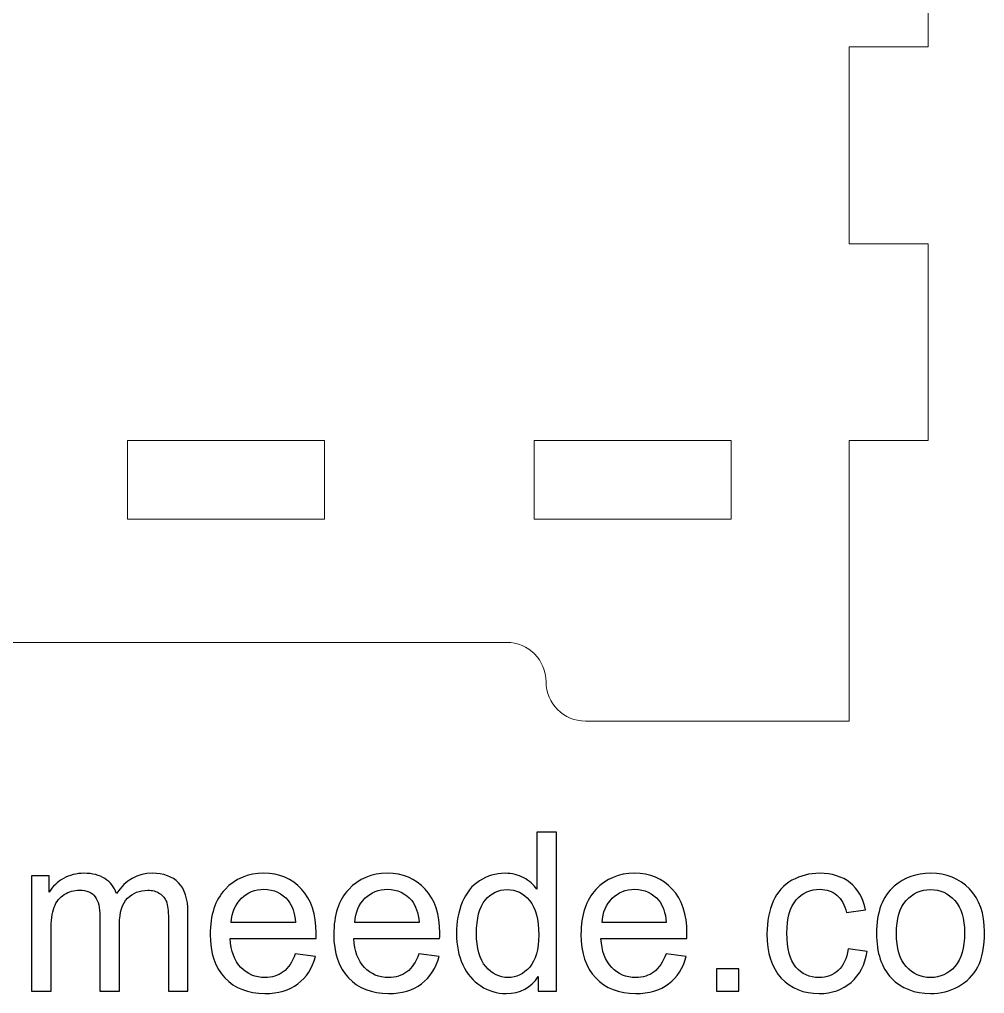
# Model space of a CAD drawing. Header units: millimetres. Extents: x -184 to 140, y -164 to 195.
# Drawn here: x 23.61 to 60.38, y -163.55 to -126.43 of the extents above; entities that cross this region are included whole.
import ezdxf

# ---------------------------------------------------------------- set-up
doc = ezdxf.new("R2010")
doc.units = ezdxf.units.MM
doc.header["$MEASUREMENT"] = 0
doc.layers.add('Layer 1', color=7, linetype='Continuous')

msp = doc.modelspace()

# ---------------------------------------------------------------- linework, layer by layer
at = {"layer": 'Layer 1', "color": 177, "lineweight": 5}
for points, knots in [([(55.2271, -7.4759), (55.2271, -7.4759), (58.2271, -7.4759), (58.2271, -7.4759), (58.2271, -7.4759), (58.2271, -7.4759), (58.2271, 0.0249), (58.2271, 0.0249), (58.2271, 0.0249), (58.2271, 0.0249), (55.2271, 0.0249), (55.2271, 0.0249), (55.2271, 0.0249), (55.2271, 0.0249), (29.7276, 0.0249), (29.7276, 0.0249), (29.7276, 0.0249), (25.5963, 0.0249), (22.2272, -3.3445), (22.2272, -7.4759), (22.2272, -7.4759), (22.2272, -7.4759), (22.2272, -41.4156), (22.2272, -41.4156), (22.2272, -41.4156), (22.2272, -57.9383), (5.7515, -71.4154), (-10.7727, -71.4154), (-10.7727, -71.4154), (-10.7727, -71.4154), (-10.7727, -110.5738), (-10.7727, -110.5738), (-10.7727, -110.5738), (-10.7727, -112.0526), (-11.5706, -113.3187), (-12.9045, -113.9569), (-12.9045, -113.9569), (-15.7433, -115.313), (-17.7057, -118.2125), (-17.7057, -121.5678), (-17.7057, -121.5678), (-17.7057, -124.9248), (-15.7433, -127.8228), (-12.9045, -129.1801), (-12.9045, -129.1801), (-11.5706, -129.8183), (-10.7727, -131.0847), (-10.7727, -132.5631), (-10.7727, -132.5631), (-10.7727, -132.5631), (-10.7727, -134.5794), (-10.7727, -134.5794), (-10.7727, -134.5794), (-10.7727, -134.5794), (-7.7726, -134.5794), (-7.7726, -134.5794), (-7.7726, -134.5794), (-7.7726, -134.5794), (-7.7726, -142.0787), (-7.7726, -142.0787), (-7.7726, -142.0787), (-7.7726, -142.0787), (-10.7727, -142.0787), (-10.7727, -142.0787), (-10.7727, -142.0787), (-10.7727, -142.0787), (-10.7727, -153.1717), (-10.7727, -153.1717), (-10.7727, -153.1717), (-10.7727, -153.1717), (2.2801, -153.1717), (2.2801, -153.1717), (2.2801, -153.1717), (3.1067, -153.1717), (3.7808, -152.498), (3.7808, -151.671), (3.7808, -151.671), (3.7808, -150.8456), (4.4546, -150.1717), (5.2801, -150.1717), (5.2801, -150.1717), (5.2801, -150.1717), (42.1743, -150.1717), (42.1743, -150.1717), (42.1743, -150.1717), (43.0009, -150.1717), (43.6751, -150.8456), (43.6751, -151.671), (43.6751, -151.671), (43.6751, -152.498), (44.3489, -153.1717), (45.1744, -153.1717), (45.1744, -153.1717), (45.1744, -153.1717), (55.2271, -153.1717), (55.2271, -153.1717), (55.2271, -153.1717), (55.2271, -153.1717), (55.2271, -142.4755), (55.2271, -142.4755), (55.2271, -142.4755), (55.2271, -142.4755), (58.2271, -142.4755), (58.2271, -142.4755), (58.2271, -142.4755), (58.2271, -142.4755), (58.2271, -134.9762), (58.2271, -134.9762), (58.2271, -134.9762), (58.2271, -134.9762), (55.2271, -134.9762), (55.2271, -134.9762), (55.2271, -134.9762), (55.2271, -134.9762), (55.2271, -127.4755), (55.2271, -127.4755), (55.2271, -127.4755), (55.2271, -127.4755), (58.2271, -127.4755), (58.2271, -127.4755), (58.2271, -127.4755), (58.2271, -127.4755), (58.2271, -119.9764), (58.2271, -119.9764), (58.2271, -119.9764), (58.2271, -119.9764), (55.2271, -119.9764), (55.2271, -119.9764), (55.2271, -119.9764), (55.2271, -119.9764), (55.2271, -112.4756), (55.2271, -112.4756), (55.2271, -112.4756), (55.2271, -112.4756), (58.2271, -112.4756), (58.2271, -112.4756), (58.2271, -112.4756), (58.2271, -112.4756), (58.2271, -104.9762), (58.2271, -104.9762), (58.2271, -104.9762), (58.2271, -104.9762), (55.2271, -104.9762), (55.2271, -104.9762), (55.2271, -104.9762), (55.2271, -104.9762), (55.2271, -97.4755), (55.2271, -97.4755), (55.2271, -97.4755), (55.2271, -97.4755), (58.2271, -97.4755), (58.2271, -97.4755), (58.2271, -97.4755), (58.2271, -97.4755), (58.2271, -89.9761), (58.2271, -89.9761), (58.2271, -89.9761), (58.2271, -89.9761), (55.2271, -89.9761), (55.2271, -89.9761), (55.2271, -89.9761), (55.2271, -89.9761), (55.2271, -82.4757), (55.2271, -82.4757), (55.2271, -82.4757), (55.2271, -82.4757), (58.2271, -82.4757), (58.2271, -82.4757), (58.2271, -82.4757), (58.2271, -82.4757), (58.2271, -74.9764), (58.2271, -74.9764), (58.2271, -74.9764), (58.2271, -74.9764), (55.2271, -74.9764), (55.2271, -74.9764), (55.2271, -74.9764), (55.2271, -74.9764), (55.2271, -67.4756), (55.2271, -67.4756), (55.2271, -67.4756), (55.2271, -67.4756), (58.2271, -67.4756), (58.2271, -67.4756), (58.2271, -67.4756), (58.2271, -67.4756), (58.2271, -59.9763), (58.2271, -59.9763), (58.2271, -59.9763), (58.2271, -59.9763), (55.2271, -59.9763), (55.2271, -59.9763), (55.2271, -59.9763), (55.2271, -59.9763), (55.2271, -52.4758), (55.2271, -52.4758), (55.2271, -52.4758), (55.2271, -52.4758), (58.2271, -52.4758), (58.2271, -52.4758), (58.2271, -52.4758), (58.2271, -52.4758), (58.2271, -44.9765), (58.2271, -44.9765), (58.2271, -44.9765), (58.2271, -44.9765), (55.2271, -44.9765), (55.2271, -44.9765), (55.2271, -44.9765), (55.2271, -44.9765), (55.2271, -37.4757), (55.2271, -37.4757), (55.2271, -37.4757), (55.2271, -37.4757), (58.2271, -37.4757), (58.2271, -37.4757), (58.2271, -37.4757), (58.2271, -37.4757), (58.2271, -29.975), (58.2271, -29.975), (58.2271, -29.975), (58.2271, -29.975), (55.2271, -29.975), (55.2271, -29.975), (55.2271, -29.975), (55.2271, -29.975), (55.2271, -22.476), (55.2271, -22.476), (55.2271, -22.476), (55.2271, -22.476), (58.2271, -22.476), (58.2271, -22.476), (58.2271, -22.476), (58.2271, -22.476), (58.2271, -14.9752), (58.2271, -14.9752), (58.2271, -14.9752), (58.2271, -14.9752), (55.2271, -14.9752), (55.2271, -14.9752), (55.2271, -14.9752), (55.2271, -14.9752), (55.2271, -7.4759), (55.2271, -7.4759)], [0, 0, 0, 0, 0.016129, 0.016129, 0.016129, 0.016129, 0.0322581, 0.0322581, 0.0322581, 0.0322581, 0.0483871, 0.0483871, 0.0483871, 0.0483871, 0.0645161, 0.0645161, 0.0645161, 0.0645161, 0.0806452, 0.0806452, 0.0806452, 0.0806452, 0.0967742, 0.0967742, 0.0967742, 0.0967742, 0.1129032, 0.1129032, 0.1129032, 0.1129032, 0.1290323, 0.1290323, 0.1290323, 0.1290323, 0.1451613, 0.1451613, 0.1451613, 0.1451613, 0.1612903, 0.1612903, 0.1612903, 0.1612903, 0.1774194, 0.1774194, 0.1774194, 0.1774194, 0.1935484, 0.1935484, 0.1935484, 0.1935484, 0.2096774, 0.2096774, 0.2096774, 0.2096774, 0.2258065, 0.2258065, 0.2258065, 0.2258065, 0.2419355, 0.2419355, 0.2419355, 0.2419355, 0.2580645, 0.2580645, 0.2580645, 0.2580645, 0.2741935, 0.2741935, 0.2741935, 0.2741935, 0.2903226, 0.2903226, 0.2903226, 0.2903226, 0.3064516, 0.3064516, 0.3064516, 0.3064516, 0.3225806, 0.3225806, 0.3225806, 0.3225806, 0.3387097, 0.3387097, 0.3387097, 0.3387097, 0.3548387, 0.3548387, 0.3548387, 0.3548387, 0.3709677, 0.3709677, 0.3709677, 0.3709677, 0.3870968, 0.3870968, 0.3870968, 0.3870968, 0.4032258, 0.4032258, 0.4032258, 0.4032258, 0.4193548, 0.4193548, 0.4193548, 0.4193548, 0.4354839, 0.4354839, 0.4354839, 0.4354839, 0.4516129, 0.4516129, 0.4516129, 0.4516129, 0.4677419, 0.4677419, 0.4677419, 0.4677419, 0.483871, 0.483871, 0.483871, 0.483871, 0.5, 0.5, 0.5, 0.5, 0.516129, 0.516129, 0.516129, 0.516129, 0.5322581, 0.5322581, 0.5322581, 0.5322581, 0.5483871, 0.5483871, 0.5483871, 0.5483871, 0.5645161, 0.5645161, 0.5645161, 0.5645161, 0.5806452, 0.5806452, 0.5806452, 0.5806452, 0.5967742, 0.5967742, 0.5967742, 0.5967742, 0.6129032, 0.6129032, 0.6129032, 0.6129032, 0.6290323, 0.6290323, 0.6290323, 0.6290323, 0.6451613, 0.6451613, 0.6451613, 0.6451613, 0.6612903, 0.6612903, 0.6612903, 0.6612903, 0.6774194, 0.6774194, 0.6774194, 0.6774194, 0.6935484, 0.6935484, 0.6935484, 0.6935484, 0.7096774, 0.7096774, 0.7096774, 0.7096774, 0.7258065, 0.7258065, 0.7258065, 0.7258065, 0.7419355, 0.7419355, 0.7419355, 0.7419355, 0.7580645, 0.7580645, 0.7580645, 0.7580645, 0.7741935, 0.7741935, 0.7741935, 0.7741935, 0.7903226, 0.7903226, 0.7903226, 0.7903226, 0.8064516, 0.8064516, 0.8064516, 0.8064516, 0.8225806, 0.8225806, 0.8225806, 0.8225806, 0.8387097, 0.8387097, 0.8387097, 0.8387097, 0.8548387, 0.8548387, 0.8548387, 0.8548387, 0.8709677, 0.8709677, 0.8709677, 0.8709677, 0.8870968, 0.8870968, 0.8870968, 0.8870968, 0.9032258, 0.9032258, 0.9032258, 0.9032258, 0.9193548, 0.9193548, 0.9193548, 0.9193548, 0.9354839, 0.9354839, 0.9354839, 0.9354839, 0.9516129, 0.9516129, 0.9516129, 0.9516129, 0.9677419, 0.9677419, 0.9677419, 0.9677419, 1, 1, 1, 1]), ([(35.2274, -145.4755), (35.2274, -145.4755), (35.2274, -142.4755), (35.2274, -142.4755), (35.2274, -142.4755), (35.2274, -142.4755), (27.727, -142.4755), (27.727, -142.4755), (27.727, -142.4755), (27.727, -142.4755), (27.727, -145.4755), (27.727, -145.4755), (27.727, -145.4755), (27.727, -145.4755), (35.2274, -145.4755), (35.2274, -145.4755)], [0, 0, 0, 0, 0.2, 0.2, 0.2, 0.2, 0.4, 0.4, 0.4, 0.4, 0.6, 0.6, 0.6, 0.6, 1, 1, 1, 1]), ([(50.7278, -145.4755), (50.7278, -145.4755), (50.7278, -142.4755), (50.7278, -142.4755), (50.7278, -142.4755), (50.7278, -142.4755), (43.227, -142.4755), (43.227, -142.4755), (43.227, -142.4755), (43.227, -142.4755), (43.227, -145.4755), (43.227, -145.4755), (43.227, -145.4755), (43.227, -145.4755), (50.7278, -145.4755), (50.7278, -145.4755)], [0, 0, 0, 0, 0.2, 0.2, 0.2, 0.2, 0.4, 0.4, 0.4, 0.4, 0.6, 0.6, 0.6, 0.6, 1, 1, 1, 1])]:
    msp.add_open_spline(points, degree=3, knots=knots, dxfattribs=at)
at = {"layer": 'Layer 1', "color": 250, "lineweight": 15}
for points, knots in [([(55.2271, -7.4759), (55.2271, -7.4759), (58.2271, -7.4759), (58.2271, -7.4759), (58.2271, -7.4759), (58.2271, -7.4759), (58.2271, 0.0249), (58.2271, 0.0249), (58.2271, 0.0249), (58.2271, 0.0249), (55.2271, 0.0249), (55.2271, 0.0249), (55.2271, 0.0249), (55.2271, 0.0249), (29.7276, 0.0249), (29.7276, 0.0249), (29.7276, 0.0249), (25.5963, 0.0249), (22.2272, -3.3445), (22.2272, -7.4759), (22.2272, -7.4759), (22.2272, -7.4759), (22.2272, -41.4156), (22.2272, -41.4156), (22.2272, -41.4156), (22.2272, -57.9383), (5.7515, -71.4154), (-10.7727, -71.4154), (-10.7727, -71.4154), (-10.7727, -71.4154), (-10.7727, -110.5738), (-10.7727, -110.5738), (-10.7727, -110.5738), (-10.7727, -112.0526), (-11.5706, -113.3187), (-12.9045, -113.9569), (-12.9045, -113.9569), (-15.7433, -115.313), (-17.7057, -118.2125), (-17.7057, -121.5678), (-17.7057, -121.5678), (-17.7057, -124.9248), (-15.7433, -127.8228), (-12.9045, -129.1801), (-12.9045, -129.1801), (-11.5706, -129.8183), (-10.7727, -131.0847), (-10.7727, -132.5631), (-10.7727, -132.5631), (-10.7727, -132.5631), (-10.7727, -134.5794), (-10.7727, -134.5794), (-10.7727, -134.5794), (-10.7727, -134.5794), (-7.7726, -134.5794), (-7.7726, -134.5794), (-7.7726, -134.5794), (-7.7726, -134.5794), (-7.7726, -142.0787), (-7.7726, -142.0787), (-7.7726, -142.0787), (-7.7726, -142.0787), (-10.7727, -142.0787), (-10.7727, -142.0787), (-10.7727, -142.0787), (-10.7727, -142.0787), (-10.7727, -153.1717), (-10.7727, -153.1717), (-10.7727, -153.1717), (-10.7727, -153.1717), (2.2801, -153.1717), (2.2801, -153.1717), (2.2801, -153.1717), (3.1067, -153.1717), (3.7808, -152.498), (3.7808, -151.671), (3.7808, -151.671), (3.7808, -150.8456), (4.4546, -150.1717), (5.2801, -150.1717), (5.2801, -150.1717), (5.2801, -150.1717), (42.1743, -150.1717), (42.1743, -150.1717), (42.1743, -150.1717), (43.0009, -150.1717), (43.6751, -150.8456), (43.6751, -151.671), (43.6751, -151.671), (43.6751, -152.498), (44.3489, -153.1717), (45.1744, -153.1717), (45.1744, -153.1717), (45.1744, -153.1717), (55.2271, -153.1717), (55.2271, -153.1717), (55.2271, -153.1717), (55.2271, -153.1717), (55.2271, -142.4755), (55.2271, -142.4755), (55.2271, -142.4755), (55.2271, -142.4755), (58.2271, -142.4755), (58.2271, -142.4755), (58.2271, -142.4755), (58.2271, -142.4755), (58.2271, -134.9762), (58.2271, -134.9762), (58.2271, -134.9762), (58.2271, -134.9762), (55.2271, -134.9762), (55.2271, -134.9762), (55.2271, -134.9762), (55.2271, -134.9762), (55.2271, -127.4755), (55.2271, -127.4755), (55.2271, -127.4755), (55.2271, -127.4755), (58.2271, -127.4755), (58.2271, -127.4755), (58.2271, -127.4755), (58.2271, -127.4755), (58.2271, -119.9764), (58.2271, -119.9764), (58.2271, -119.9764), (58.2271, -119.9764), (55.2271, -119.9764), (55.2271, -119.9764), (55.2271, -119.9764), (55.2271, -119.9764), (55.2271, -112.4756), (55.2271, -112.4756), (55.2271, -112.4756), (55.2271, -112.4756), (58.2271, -112.4756), (58.2271, -112.4756), (58.2271, -112.4756), (58.2271, -112.4756), (58.2271, -104.9762), (58.2271, -104.9762), (58.2271, -104.9762), (58.2271, -104.9762), (55.2271, -104.9762), (55.2271, -104.9762), (55.2271, -104.9762), (55.2271, -104.9762), (55.2271, -97.4755), (55.2271, -97.4755), (55.2271, -97.4755), (55.2271, -97.4755), (58.2271, -97.4755), (58.2271, -97.4755), (58.2271, -97.4755), (58.2271, -97.4755), (58.2271, -89.9761), (58.2271, -89.9761), (58.2271, -89.9761), (58.2271, -89.9761), (55.2271, -89.9761), (55.2271, -89.9761), (55.2271, -89.9761), (55.2271, -89.9761), (55.2271, -82.4757), (55.2271, -82.4757), (55.2271, -82.4757), (55.2271, -82.4757), (58.2271, -82.4757), (58.2271, -82.4757), (58.2271, -82.4757), (58.2271, -82.4757), (58.2271, -74.9764), (58.2271, -74.9764), (58.2271, -74.9764), (58.2271, -74.9764), (55.2271, -74.9764), (55.2271, -74.9764), (55.2271, -74.9764), (55.2271, -74.9764), (55.2271, -67.4756), (55.2271, -67.4756), (55.2271, -67.4756), (55.2271, -67.4756), (58.2271, -67.4756), (58.2271, -67.4756), (58.2271, -67.4756), (58.2271, -67.4756), (58.2271, -59.9763), (58.2271, -59.9763), (58.2271, -59.9763), (58.2271, -59.9763), (55.2271, -59.9763), (55.2271, -59.9763), (55.2271, -59.9763), (55.2271, -59.9763), (55.2271, -52.4758), (55.2271, -52.4758), (55.2271, -52.4758), (55.2271, -52.4758), (58.2271, -52.4758), (58.2271, -52.4758), (58.2271, -52.4758), (58.2271, -52.4758), (58.2271, -44.9765), (58.2271, -44.9765), (58.2271, -44.9765), (58.2271, -44.9765), (55.2271, -44.9765), (55.2271, -44.9765), (55.2271, -44.9765), (55.2271, -44.9765), (55.2271, -37.4757), (55.2271, -37.4757), (55.2271, -37.4757), (55.2271, -37.4757), (58.2271, -37.4757), (58.2271, -37.4757), (58.2271, -37.4757), (58.2271, -37.4757), (58.2271, -29.975), (58.2271, -29.975), (58.2271, -29.975), (58.2271, -29.975), (55.2271, -29.975), (55.2271, -29.975), (55.2271, -29.975), (55.2271, -29.975), (55.2271, -22.476), (55.2271, -22.476), (55.2271, -22.476), (55.2271, -22.476), (58.2271, -22.476), (58.2271, -22.476), (58.2271, -22.476), (58.2271, -22.476), (58.2271, -14.9752), (58.2271, -14.9752), (58.2271, -14.9752), (58.2271, -14.9752), (55.2271, -14.9752), (55.2271, -14.9752), (55.2271, -14.9752), (55.2271, -14.9752), (55.2271, -7.4759), (55.2271, -7.4759)], [0, 0, 0, 0, 0.016129, 0.016129, 0.016129, 0.016129, 0.0322581, 0.0322581, 0.0322581, 0.0322581, 0.0483871, 0.0483871, 0.0483871, 0.0483871, 0.0645161, 0.0645161, 0.0645161, 0.0645161, 0.0806452, 0.0806452, 0.0806452, 0.0806452, 0.0967742, 0.0967742, 0.0967742, 0.0967742, 0.1129032, 0.1129032, 0.1129032, 0.1129032, 0.1290323, 0.1290323, 0.1290323, 0.1290323, 0.1451613, 0.1451613, 0.1451613, 0.1451613, 0.1612903, 0.1612903, 0.1612903, 0.1612903, 0.1774194, 0.1774194, 0.1774194, 0.1774194, 0.1935484, 0.1935484, 0.1935484, 0.1935484, 0.2096774, 0.2096774, 0.2096774, 0.2096774, 0.2258065, 0.2258065, 0.2258065, 0.2258065, 0.2419355, 0.2419355, 0.2419355, 0.2419355, 0.2580645, 0.2580645, 0.2580645, 0.2580645, 0.2741935, 0.2741935, 0.2741935, 0.2741935, 0.2903226, 0.2903226, 0.2903226, 0.2903226, 0.3064516, 0.3064516, 0.3064516, 0.3064516, 0.3225806, 0.3225806, 0.3225806, 0.3225806, 0.3387097, 0.3387097, 0.3387097, 0.3387097, 0.3548387, 0.3548387, 0.3548387, 0.3548387, 0.3709677, 0.3709677, 0.3709677, 0.3709677, 0.3870968, 0.3870968, 0.3870968, 0.3870968, 0.4032258, 0.4032258, 0.4032258, 0.4032258, 0.4193548, 0.4193548, 0.4193548, 0.4193548, 0.4354839, 0.4354839, 0.4354839, 0.4354839, 0.4516129, 0.4516129, 0.4516129, 0.4516129, 0.4677419, 0.4677419, 0.4677419, 0.4677419, 0.483871, 0.483871, 0.483871, 0.483871, 0.5, 0.5, 0.5, 0.5, 0.516129, 0.516129, 0.516129, 0.516129, 0.5322581, 0.5322581, 0.5322581, 0.5322581, 0.5483871, 0.5483871, 0.5483871, 0.5483871, 0.5645161, 0.5645161, 0.5645161, 0.5645161, 0.5806452, 0.5806452, 0.5806452, 0.5806452, 0.5967742, 0.5967742, 0.5967742, 0.5967742, 0.6129032, 0.6129032, 0.6129032, 0.6129032, 0.6290323, 0.6290323, 0.6290323, 0.6290323, 0.6451613, 0.6451613, 0.6451613, 0.6451613, 0.6612903, 0.6612903, 0.6612903, 0.6612903, 0.6774194, 0.6774194, 0.6774194, 0.6774194, 0.6935484, 0.6935484, 0.6935484, 0.6935484, 0.7096774, 0.7096774, 0.7096774, 0.7096774, 0.7258065, 0.7258065, 0.7258065, 0.7258065, 0.7419355, 0.7419355, 0.7419355, 0.7419355, 0.7580645, 0.7580645, 0.7580645, 0.7580645, 0.7741935, 0.7741935, 0.7741935, 0.7741935, 0.7903226, 0.7903226, 0.7903226, 0.7903226, 0.8064516, 0.8064516, 0.8064516, 0.8064516, 0.8225806, 0.8225806, 0.8225806, 0.8225806, 0.8387097, 0.8387097, 0.8387097, 0.8387097, 0.8548387, 0.8548387, 0.8548387, 0.8548387, 0.8709677, 0.8709677, 0.8709677, 0.8709677, 0.8870968, 0.8870968, 0.8870968, 0.8870968, 0.9032258, 0.9032258, 0.9032258, 0.9032258, 0.9193548, 0.9193548, 0.9193548, 0.9193548, 0.9354839, 0.9354839, 0.9354839, 0.9354839, 0.9516129, 0.9516129, 0.9516129, 0.9516129, 0.9677419, 0.9677419, 0.9677419, 0.9677419, 1, 1, 1, 1]), ([(35.2274, -145.4755), (35.2274, -145.4755), (35.2274, -142.4755), (35.2274, -142.4755), (35.2274, -142.4755), (35.2274, -142.4755), (27.727, -142.4755), (27.727, -142.4755), (27.727, -142.4755), (27.727, -142.4755), (27.727, -145.4755), (27.727, -145.4755), (27.727, -145.4755), (27.727, -145.4755), (35.2274, -145.4755), (35.2274, -145.4755)], [0, 0, 0, 0, 0.2, 0.2, 0.2, 0.2, 0.4, 0.4, 0.4, 0.4, 0.6, 0.6, 0.6, 0.6, 1, 1, 1, 1]), ([(50.7278, -145.4755), (50.7278, -145.4755), (50.7278, -142.4755), (50.7278, -142.4755), (50.7278, -142.4755), (50.7278, -142.4755), (43.227, -142.4755), (43.227, -142.4755), (43.227, -142.4755), (43.227, -142.4755), (43.227, -145.4755), (43.227, -145.4755), (43.227, -145.4755), (43.227, -145.4755), (50.7278, -145.4755), (50.7278, -145.4755)], [0, 0, 0, 0, 0.2, 0.2, 0.2, 0.2, 0.4, 0.4, 0.4, 0.4, 0.6, 0.6, 0.6, 0.6, 1, 1, 1, 1])]:
    msp.add_open_spline(points, degree=3, knots=knots, dxfattribs=at)
at = {"layer": 'Layer 1', "color": 7}
for points, knots in [([(43.3765, -163.4598), (43.3765, -163.4598), (43.3765, -162.9024), (43.3765, -162.9024), (43.3765, -162.9024), (43.0986, -163.3356), (42.6893, -163.5529), (42.1489, -163.5529), (42.1489, -163.5529), (41.7989, -163.5529), (41.4772, -163.457), (41.1851, -163.2637), (41.1851, -163.2637), (40.8916, -163.0717), (40.6644, -162.8022), (40.5021, -162.4579), (40.5021, -162.4579), (40.3412, -162.1122), (40.2608, -161.7157), (40.2608, -161.2669), (40.2608, -161.2669), (40.2608, -160.8295), (40.3342, -160.433), (40.4795, -160.0759), (40.4795, -160.0759), (40.6263, -159.7203), (40.845, -159.4466), (41.1371, -159.2575), (41.1371, -159.2575), (41.4278, -159.067), (41.7552, -158.9724), (42.115, -158.9724), (42.115, -158.9724), (42.3803, -158.9724), (42.616, -159.0289), (42.822, -159.1404), (42.822, -159.1404), (43.028, -159.2519), (43.1959, -159.3986), (43.3257, -159.5778), (43.3257, -159.5778), (43.3257, -159.5778), (43.3257, -157.3976), (43.3257, -157.3976), (43.3257, -157.3976), (43.3257, -157.3976), (44.0708, -157.3976), (44.0708, -157.3976), (44.0708, -157.3976), (44.0708, -157.3976), (44.0708, -163.4598), (44.0708, -163.4598), (44.0708, -163.4598), (44.0708, -163.4598), (43.3765, -163.4598), (43.3765, -163.4598)], [0, 0, 0, 0, 0.0666667, 0.0666667, 0.0666667, 0.0666667, 0.1333333, 0.1333333, 0.1333333, 0.1333333, 0.2, 0.2, 0.2, 0.2, 0.2666667, 0.2666667, 0.2666667, 0.2666667, 0.3333333, 0.3333333, 0.3333333, 0.3333333, 0.4, 0.4, 0.4, 0.4, 0.4666667, 0.4666667, 0.4666667, 0.4666667, 0.5333333, 0.5333333, 0.5333333, 0.5333333, 0.6, 0.6, 0.6, 0.6, 0.6666667, 0.6666667, 0.6666667, 0.6666667, 0.7333333, 0.7333333, 0.7333333, 0.7333333, 0.8, 0.8, 0.8, 0.8, 0.8666667, 0.8666667, 0.8666667, 0.8666667, 1, 1, 1, 1]), ([(24.0696, -163.4598), (24.0696, -163.4598), (24.0696, -159.0656), (24.0696, -159.0656), (24.0696, -159.0656), (24.0696, -159.0656), (24.7385, -159.0656), (24.7385, -159.0656), (24.7385, -159.0656), (24.7385, -159.0656), (24.7385, -159.6865), (24.7385, -159.6865), (24.7385, -159.6865), (24.8753, -159.472), (25.0588, -159.2984), (25.2874, -159.1686), (25.2874, -159.1686), (25.516, -159.0374), (25.7756, -158.9724), (26.0677, -158.9724), (26.0677, -158.9724), (26.3923, -158.9724), (26.659, -159.0402), (26.8664, -159.1742), (26.8664, -159.1742), (27.0739, -159.3097), (27.2206, -159.4974), (27.3053, -159.7401), (27.3053, -159.7401), (27.6552, -159.2279), (28.1082, -158.9724), (28.667, -158.9724), (28.667, -158.9724), (29.1045, -158.9724), (29.4417, -159.0924), (29.676, -159.3337), (29.676, -159.3337), (29.9116, -159.575), (30.0302, -159.9461), (30.0302, -160.4471), (30.0302, -160.4471), (30.0302, -160.4471), (30.0302, -163.4598), (30.0302, -163.4598), (30.0302, -163.4598), (30.0302, -163.4598), (29.2851, -163.4598), (29.2851, -163.4598), (29.2851, -163.4598), (29.2851, -163.4598), (29.2851, -160.694), (29.2851, -160.694), (29.2851, -160.694), (29.2851, -160.3977), (29.2597, -160.1832), (29.2117, -160.052), (29.2117, -160.052), (29.1637, -159.9207), (29.0762, -159.8163), (28.9478, -159.7359), (28.9478, -159.7359), (28.8208, -159.6554), (28.6713, -159.6159), (28.5005, -159.6159), (28.5005, -159.6159), (28.1901, -159.6159), (27.9332, -159.7189), (27.7286, -159.9235), (27.7286, -159.9235), (27.524, -160.1296), (27.4224, -160.4584), (27.4224, -160.9099), (27.4224, -160.9099), (27.4224, -160.9099), (27.4224, -163.4598), (27.4224, -163.4598), (27.4224, -163.4598), (27.4224, -163.4598), (26.6773, -163.4598), (26.6773, -163.4598), (26.6773, -163.4598), (26.6773, -163.4598), (26.6773, -160.6079), (26.6773, -160.6079), (26.6773, -160.6079), (26.6773, -160.2777), (26.6167, -160.0294), (26.4953, -159.8643), (26.4953, -159.8643), (26.374, -159.6992), (26.175, -159.6159), (25.8998, -159.6159), (25.8998, -159.6159), (25.691, -159.6159), (25.4977, -159.671), (25.3199, -159.781), (25.3199, -159.781), (25.1421, -159.8911), (25.0136, -160.052), (24.9332, -160.265), (24.9332, -160.265), (24.8542, -160.4767), (24.8147, -160.7829), (24.8147, -161.1823), (24.8147, -161.1823), (24.8147, -161.1823), (24.8147, -163.4598), (24.8147, -163.4598), (24.8147, -163.4598), (24.8147, -163.4598), (24.0696, -163.4598), (24.0696, -163.4598)], [0, 0, 0, 0, 0.0344828, 0.0344828, 0.0344828, 0.0344828, 0.0689655, 0.0689655, 0.0689655, 0.0689655, 0.1034483, 0.1034483, 0.1034483, 0.1034483, 0.137931, 0.137931, 0.137931, 0.137931, 0.1724138, 0.1724138, 0.1724138, 0.1724138, 0.2068966, 0.2068966, 0.2068966, 0.2068966, 0.2413793, 0.2413793, 0.2413793, 0.2413793, 0.2758621, 0.2758621, 0.2758621, 0.2758621, 0.3103448, 0.3103448, 0.3103448, 0.3103448, 0.3448276, 0.3448276, 0.3448276, 0.3448276, 0.3793103, 0.3793103, 0.3793103, 0.3793103, 0.4137931, 0.4137931, 0.4137931, 0.4137931, 0.4482759, 0.4482759, 0.4482759, 0.4482759, 0.4827586, 0.4827586, 0.4827586, 0.4827586, 0.5172414, 0.5172414, 0.5172414, 0.5172414, 0.5517241, 0.5517241, 0.5517241, 0.5517241, 0.5862069, 0.5862069, 0.5862069, 0.5862069, 0.6206897, 0.6206897, 0.6206897, 0.6206897, 0.6551724, 0.6551724, 0.6551724, 0.6551724, 0.6896552, 0.6896552, 0.6896552, 0.6896552, 0.7241379, 0.7241379, 0.7241379, 0.7241379, 0.7586207, 0.7586207, 0.7586207, 0.7586207, 0.7931034, 0.7931034, 0.7931034, 0.7931034, 0.8275862, 0.8275862, 0.8275862, 0.8275862, 0.862069, 0.862069, 0.862069, 0.862069, 0.8965517, 0.8965517, 0.8965517, 0.8965517, 0.9310345, 0.9310345, 0.9310345, 0.9310345, 1, 1, 1, 1]), ([(34.1196, -162.0374), (34.1196, -162.0374), (34.8901, -162.139), (34.8901, -162.139), (34.8901, -162.139), (34.7701, -162.5863), (34.5458, -162.9349), (34.2184, -163.1818), (34.2184, -163.1818), (33.891, -163.4288), (33.4733, -163.5529), (32.9639, -163.5529), (32.9639, -163.5529), (32.3233, -163.5529), (31.8153, -163.3554), (31.4399, -162.9603), (31.4399, -162.9603), (31.0645, -162.5666), (30.8769, -162.012), (30.8769, -161.2994), (30.8769, -161.2994), (30.8769, -160.5628), (31.066, -159.9899), (31.4455, -159.5835), (31.4455, -159.5835), (31.8251, -159.1756), (32.3176, -158.9724), (32.923, -158.9724), (32.923, -158.9724), (33.5086, -158.9724), (33.987, -159.1714), (34.3581, -159.5708), (34.3581, -159.5708), (34.7292, -159.9701), (34.9155, -160.5317), (34.9155, -161.2556), (34.9155, -161.2556), (34.9155, -161.2994), (34.9141, -161.3657), (34.9113, -161.4532), (34.9113, -161.4532), (34.9113, -161.4532), (31.6389, -161.4532), (31.6389, -161.4532), (31.6389, -161.4532), (31.6671, -161.9344), (31.8026, -162.3041), (32.0481, -162.5595), (32.0481, -162.5595), (32.2922, -162.8149), (32.5984, -162.9433), (32.9639, -162.9433), (32.9639, -162.9433), (33.2363, -162.9433), (33.4691, -162.8714), (33.661, -162.7274), (33.661, -162.7274), (33.8543, -162.5835), (34.0067, -162.3535), (34.1196, -162.0374)], [0, 0, 0, 0, 0.0625, 0.0625, 0.0625, 0.0625, 0.125, 0.125, 0.125, 0.125, 0.1875, 0.1875, 0.1875, 0.1875, 0.25, 0.25, 0.25, 0.25, 0.3125, 0.3125, 0.3125, 0.3125, 0.375, 0.375, 0.375, 0.375, 0.4375, 0.4375, 0.4375, 0.4375, 0.5, 0.5, 0.5, 0.5, 0.5625, 0.5625, 0.5625, 0.5625, 0.625, 0.625, 0.625, 0.625, 0.6875, 0.6875, 0.6875, 0.6875, 0.75, 0.75, 0.75, 0.75, 0.8125, 0.8125, 0.8125, 0.8125, 0.875, 0.875, 0.875, 0.875, 1, 1, 1, 1]), ([(38.8285, -162.0374), (38.8285, -162.0374), (39.599, -162.139), (39.599, -162.139), (39.599, -162.139), (39.479, -162.5863), (39.2547, -162.9349), (38.9273, -163.1818), (38.9273, -163.1818), (38.5999, -163.4288), (38.1822, -163.5529), (37.6728, -163.5529), (37.6728, -163.5529), (37.0322, -163.5529), (36.5242, -163.3554), (36.1488, -162.9603), (36.1488, -162.9603), (35.7734, -162.5666), (35.5858, -162.012), (35.5858, -161.2994), (35.5858, -161.2994), (35.5858, -160.5628), (35.7749, -159.9899), (36.1544, -159.5835), (36.1544, -159.5835), (36.534, -159.1756), (37.0265, -158.9724), (37.6319, -158.9724), (37.6319, -158.9724), (38.2175, -158.9724), (38.6959, -159.1714), (39.067, -159.5708), (39.067, -159.5708), (39.4381, -159.9701), (39.6244, -160.5317), (39.6244, -161.2556), (39.6244, -161.2556), (39.6244, -161.2994), (39.623, -161.3657), (39.6202, -161.4532), (39.6202, -161.4532), (39.6202, -161.4532), (36.3478, -161.4532), (36.3478, -161.4532), (36.3478, -161.4532), (36.376, -161.9344), (36.5115, -162.3041), (36.757, -162.5595), (36.757, -162.5595), (37.0011, -162.8149), (37.3073, -162.9433), (37.6728, -162.9433), (37.6728, -162.9433), (37.9452, -162.9433), (38.178, -162.8714), (38.3699, -162.7274), (38.3699, -162.7274), (38.5632, -162.5835), (38.7156, -162.3535), (38.8285, -162.0374)], [0, 0, 0, 0, 0.0625, 0.0625, 0.0625, 0.0625, 0.125, 0.125, 0.125, 0.125, 0.1875, 0.1875, 0.1875, 0.1875, 0.25, 0.25, 0.25, 0.25, 0.3125, 0.3125, 0.3125, 0.3125, 0.375, 0.375, 0.375, 0.375, 0.4375, 0.4375, 0.4375, 0.4375, 0.5, 0.5, 0.5, 0.5, 0.5625, 0.5625, 0.5625, 0.5625, 0.625, 0.625, 0.625, 0.625, 0.6875, 0.6875, 0.6875, 0.6875, 0.75, 0.75, 0.75, 0.75, 0.8125, 0.8125, 0.8125, 0.8125, 0.875, 0.875, 0.875, 0.875, 1, 1, 1, 1]), ([(48.2463, -162.0374), (48.2463, -162.0374), (49.0168, -162.139), (49.0168, -162.139), (49.0168, -162.139), (48.8968, -162.5863), (48.6725, -162.9349), (48.3451, -163.1818), (48.3451, -163.1818), (48.0177, -163.4288), (47.6, -163.5529), (47.0906, -163.5529), (47.0906, -163.5529), (46.45, -163.5529), (45.942, -163.3554), (45.5666, -162.9603), (45.5666, -162.9603), (45.1912, -162.5666), (45.0036, -162.012), (45.0036, -161.2994), (45.0036, -161.2994), (45.0036, -160.5628), (45.1927, -159.9899), (45.5722, -159.5835), (45.5722, -159.5835), (45.9518, -159.1756), (46.4443, -158.9724), (47.0497, -158.9724), (47.0497, -158.9724), (47.6353, -158.9724), (48.1137, -159.1714), (48.4848, -159.5708), (48.4848, -159.5708), (48.8559, -159.9701), (49.0422, -160.5317), (49.0422, -161.2556), (49.0422, -161.2556), (49.0422, -161.2994), (49.0408, -161.3657), (49.038, -161.4532), (49.038, -161.4532), (49.038, -161.4532), (45.7656, -161.4532), (45.7656, -161.4532), (45.7656, -161.4532), (45.7938, -161.9344), (45.9293, -162.3041), (46.1748, -162.5595), (46.1748, -162.5595), (46.4189, -162.8149), (46.7251, -162.9433), (47.0906, -162.9433), (47.0906, -162.9433), (47.363, -162.9433), (47.5958, -162.8714), (47.7877, -162.7274), (47.7877, -162.7274), (47.981, -162.5835), (48.1334, -162.3535), (48.2463, -162.0374)], [0, 0, 0, 0, 0.0625, 0.0625, 0.0625, 0.0625, 0.125, 0.125, 0.125, 0.125, 0.1875, 0.1875, 0.1875, 0.1875, 0.25, 0.25, 0.25, 0.25, 0.3125, 0.3125, 0.3125, 0.3125, 0.375, 0.375, 0.375, 0.375, 0.4375, 0.4375, 0.4375, 0.4375, 0.5, 0.5, 0.5, 0.5, 0.5625, 0.5625, 0.5625, 0.5625, 0.625, 0.625, 0.625, 0.625, 0.6875, 0.6875, 0.6875, 0.6875, 0.75, 0.75, 0.75, 0.75, 0.8125, 0.8125, 0.8125, 0.8125, 0.875, 0.875, 0.875, 0.875, 1, 1, 1, 1]), ([(55.1805, -161.8511), (55.1805, -161.8511), (55.9086, -161.9527), (55.9086, -161.9527), (55.9086, -161.9527), (55.8282, -162.4537), (55.625, -162.8446), (55.2962, -163.1282), (55.2962, -163.1282), (54.9674, -163.4118), (54.5624, -163.5529), (54.0841, -163.5529), (54.0841, -163.5529), (53.4844, -163.5529), (53.0017, -163.3568), (52.6377, -162.9645), (52.6377, -162.9645), (52.2722, -162.5722), (52.0902, -162.0106), (52.0902, -161.2796), (52.0902, -161.2796), (52.0902, -160.8055), (52.1692, -160.392), (52.3258, -160.0364), (52.3258, -160.0364), (52.4825, -159.6822), (52.7209, -159.4155), (53.0427, -159.2392), (53.0427, -159.2392), (53.363, -159.0613), (53.7115, -158.9724), (54.0897, -158.9724), (54.0897, -158.9724), (54.5653, -158.9724), (54.9561, -159.0924), (55.2581, -159.3337), (55.2581, -159.3337), (55.5615, -159.575), (55.7562, -159.9179), (55.8409, -160.361), (55.8409, -160.361), (55.8409, -160.361), (55.1212, -160.4711), (55.1212, -160.4711), (55.1212, -160.4711), (55.0521, -160.1761), (54.9307, -159.9546), (54.7544, -159.805), (54.7544, -159.805), (54.5794, -159.6568), (54.3677, -159.5821), (54.1194, -159.5821), (54.1194, -159.5821), (53.744, -159.5821), (53.4392, -159.7161), (53.2035, -159.9842), (53.2035, -159.9842), (52.9693, -160.2537), (52.8522, -160.6771), (52.8522, -161.2585), (52.8522, -161.2585), (52.8522, -161.8483), (52.9651, -162.2759), (53.1908, -162.5426), (53.1908, -162.5426), (53.418, -162.8093), (53.713, -162.9433), (54.0756, -162.9433), (54.0756, -162.9433), (54.3691, -162.9433), (54.6132, -162.8544), (54.808, -162.6752), (54.808, -162.6752), (55.0041, -162.4974), (55.1283, -162.2223), (55.1805, -161.8511)], [0, 0, 0, 0, 0.05, 0.05, 0.05, 0.05, 0.1, 0.1, 0.1, 0.1, 0.15, 0.15, 0.15, 0.15, 0.2, 0.2, 0.2, 0.2, 0.25, 0.25, 0.25, 0.25, 0.3, 0.3, 0.3, 0.3, 0.35, 0.35, 0.35, 0.35, 0.4, 0.4, 0.4, 0.4, 0.45, 0.45, 0.45, 0.45, 0.5, 0.5, 0.5, 0.5, 0.55, 0.55, 0.55, 0.55, 0.6, 0.6, 0.6, 0.6, 0.65, 0.65, 0.65, 0.65, 0.7, 0.7, 0.7, 0.7, 0.75, 0.75, 0.75, 0.75, 0.8, 0.8, 0.8, 0.8, 0.85, 0.85, 0.85, 0.85, 0.9, 0.9, 0.9, 0.9, 1, 1, 1, 1]), ([(56.2643, -161.2627), (56.2643, -160.4513), (56.4901, -159.8502), (56.943, -159.4593), (56.943, -159.4593), (57.3198, -159.1347), (57.7813, -158.9724), (58.3245, -158.9724), (58.3245, -158.9724), (58.9271, -158.9724), (59.421, -159.17), (59.8048, -159.5651), (59.8048, -159.5651), (60.1872, -159.9588), (60.3791, -160.5049), (60.3791, -161.2006), (60.3791, -161.2006), (60.3791, -161.765), (60.2945, -162.2081), (60.1251, -162.5313), (60.1251, -162.5313), (59.9558, -162.8544), (59.7088, -163.1056), (59.3843, -163.2848), (59.3843, -163.2848), (59.0611, -163.464), (58.7069, -163.5529), (58.3245, -163.5529), (58.3245, -163.5529), (57.7093, -163.5529), (57.2126, -163.3568), (56.833, -162.9631), (56.833, -162.9631), (56.4534, -162.5694), (56.2643, -162.0021), (56.2643, -161.2627)], [0, 0, 0, 0, 0.1, 0.1, 0.1, 0.1, 0.2, 0.2, 0.2, 0.2, 0.3, 0.3, 0.3, 0.3, 0.4, 0.4, 0.4, 0.4, 0.5, 0.5, 0.5, 0.5, 0.6, 0.6, 0.6, 0.6, 0.7, 0.7, 0.7, 0.7, 0.8, 0.8, 0.8, 0.8, 1, 1, 1, 1]), ([(31.6812, -160.8436), (31.6812, -160.8436), (34.1281, -160.8436), (34.1281, -160.8436), (34.1281, -160.8436), (34.0956, -160.4739), (34.0011, -160.1973), (33.8473, -160.0124), (33.8473, -160.0124), (33.6116, -159.726), (33.304, -159.5821), (32.9272, -159.5821), (32.9272, -159.5821), (32.5857, -159.5821), (32.2993, -159.6964), (32.0664, -159.925), (32.0664, -159.925), (31.835, -160.1536), (31.7066, -160.4598), (31.6812, -160.8436)], [0, 0, 0, 0, 0.1666667, 0.1666667, 0.1666667, 0.1666667, 0.3333333, 0.3333333, 0.3333333, 0.3333333, 0.5, 0.5, 0.5, 0.5, 0.6666667, 0.6666667, 0.6666667, 0.6666667, 1, 1, 1, 1]), ([(36.3901, -160.8436), (36.3901, -160.8436), (38.837, -160.8436), (38.837, -160.8436), (38.837, -160.8436), (38.8045, -160.4739), (38.71, -160.1973), (38.5562, -160.0124), (38.5562, -160.0124), (38.3205, -159.726), (38.0129, -159.5821), (37.6361, -159.5821), (37.6361, -159.5821), (37.2946, -159.5821), (37.0082, -159.6964), (36.7753, -159.925), (36.7753, -159.925), (36.5439, -160.1536), (36.4155, -160.4598), (36.3901, -160.8436)], [0, 0, 0, 0, 0.1666667, 0.1666667, 0.1666667, 0.1666667, 0.3333333, 0.3333333, 0.3333333, 0.3333333, 0.5, 0.5, 0.5, 0.5, 0.6666667, 0.6666667, 0.6666667, 0.6666667, 1, 1, 1, 1]), ([(41.0228, -161.2683), (41.0228, -161.83), (41.1413, -162.2491), (41.3798, -162.5271), (41.3798, -162.5271), (41.6169, -162.805), (41.8977, -162.9433), (42.2208, -162.9433), (42.2208, -162.9433), (42.5468, -162.9433), (42.8234, -162.8107), (43.052, -162.5454), (43.052, -162.5454), (43.2792, -162.2801), (43.3935, -161.8751), (43.3935, -161.3304), (43.3935, -161.3304), (43.3935, -160.7321), (43.2778, -160.2918), (43.0449, -160.011), (43.0449, -160.011), (42.8135, -159.7302), (42.5271, -159.5905), (42.187, -159.5905), (42.187, -159.5905), (41.8554, -159.5905), (41.5788, -159.7246), (41.3558, -159.9941), (41.3558, -159.9941), (41.1343, -160.2636), (41.0228, -160.6884), (41.0228, -161.2683)], [0, 0, 0, 0, 0.1111111, 0.1111111, 0.1111111, 0.1111111, 0.2222222, 0.2222222, 0.2222222, 0.2222222, 0.3333333, 0.3333333, 0.3333333, 0.3333333, 0.4444444, 0.4444444, 0.4444444, 0.4444444, 0.5555556, 0.5555556, 0.5555556, 0.5555556, 0.6666667, 0.6666667, 0.6666667, 0.6666667, 0.7777778, 0.7777778, 0.7777778, 0.7777778, 1, 1, 1, 1]), ([(45.8079, -160.8436), (45.8079, -160.8436), (48.2548, -160.8436), (48.2548, -160.8436), (48.2548, -160.8436), (48.2223, -160.4739), (48.1278, -160.1973), (47.974, -160.0124), (47.974, -160.0124), (47.7383, -159.726), (47.4307, -159.5821), (47.0539, -159.5821), (47.0539, -159.5821), (46.7124, -159.5821), (46.426, -159.6964), (46.1931, -159.925), (46.1931, -159.925), (45.9617, -160.1536), (45.8333, -160.4598), (45.8079, -160.8436)], [0, 0, 0, 0, 0.1666667, 0.1666667, 0.1666667, 0.1666667, 0.3333333, 0.3333333, 0.3333333, 0.3333333, 0.5, 0.5, 0.5, 0.5, 0.6666667, 0.6666667, 0.6666667, 0.6666667, 1, 1, 1, 1]), ([(57.0263, -161.2641), (57.0263, -161.8257), (57.1491, -162.2462), (57.3946, -162.5242), (57.3946, -162.5242), (57.6416, -162.8036), (57.9506, -162.9433), (58.3245, -162.9433), (58.3245, -162.9433), (58.6942, -162.9433), (59.0019, -162.8036), (59.2488, -162.5228), (59.2488, -162.5228), (59.4943, -162.242), (59.6171, -161.8144), (59.6171, -161.2401), (59.6171, -161.2401), (59.6171, -160.6982), (59.4929, -160.2876), (59.246, -160.0096), (59.246, -160.0096), (58.999, -159.7302), (58.6914, -159.5905), (58.3245, -159.5905), (58.3245, -159.5905), (57.9506, -159.5905), (57.6416, -159.7288), (57.3946, -160.0068), (57.3946, -160.0068), (57.1491, -160.2848), (57.0263, -160.7039), (57.0263, -161.2641)], [0, 0, 0, 0, 0.1111111, 0.1111111, 0.1111111, 0.1111111, 0.2222222, 0.2222222, 0.2222222, 0.2222222, 0.3333333, 0.3333333, 0.3333333, 0.3333333, 0.4444444, 0.4444444, 0.4444444, 0.4444444, 0.5555556, 0.5555556, 0.5555556, 0.5555556, 0.6666667, 0.6666667, 0.6666667, 0.6666667, 0.7777778, 0.7777778, 0.7777778, 0.7777778, 1, 1, 1, 1]), ([(50.1697, -163.4598), (50.1697, -163.4598), (50.1697, -162.6131), (50.1697, -162.6131), (50.1697, -162.6131), (50.1697, -162.6131), (51.0163, -162.6131), (51.0163, -162.6131), (51.0163, -162.6131), (51.0163, -162.6131), (51.0163, -163.4598), (51.0163, -163.4598), (51.0163, -163.4598), (51.0163, -163.4598), (50.1697, -163.4598), (50.1697, -163.4598)], [0, 0, 0, 0, 0.2, 0.2, 0.2, 0.2, 0.4, 0.4, 0.4, 0.4, 0.6, 0.6, 0.6, 0.6, 1, 1, 1, 1])]:
    msp.add_open_spline(points, degree=3, knots=knots, dxfattribs=at)

doc.saveas('drawing.dxf')
